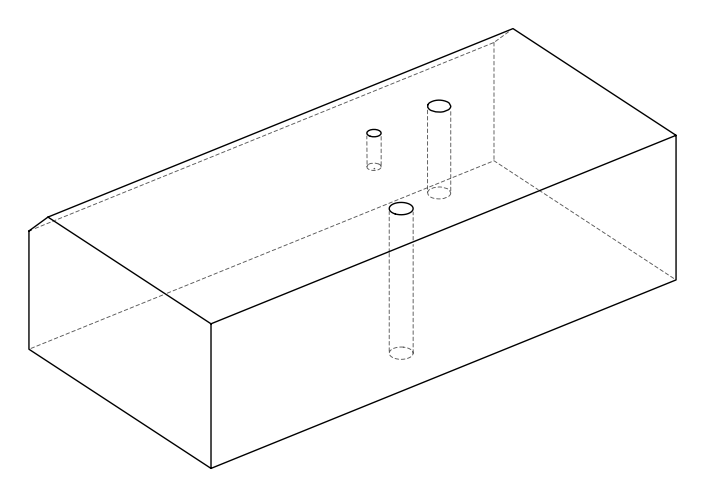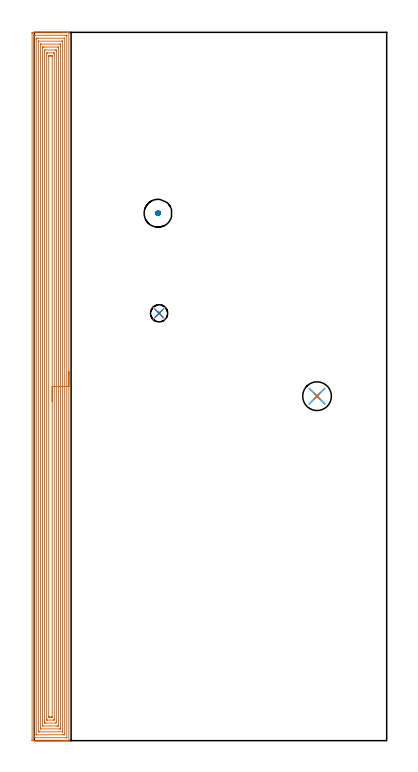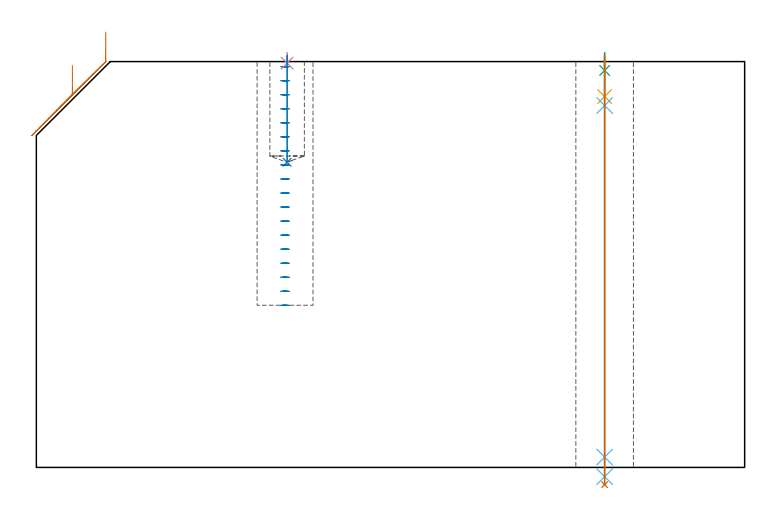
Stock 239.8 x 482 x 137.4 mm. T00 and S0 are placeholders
(PLAN: 8 operations, 6 tool changes, 37.7 min)
(1 AREA_MILL | FG_CHAMFER_SURFACE | UGT0205_001 | 35.13 min | 150621 mm3)
(2 MILL_BLIND_HOLE_FROM_SOLID_MATERIAL | STEP1POCKET | NXT0201_012 | Spiral | 1 min | 23127 mm3)
(3 SPOT_DRILL | STEP1HOLE | NXT0321_9005460120000 | 0.05 min | 180 mm3)
(4 SPOT_DRILL_1 | STEP1POCKET_1 | NXT0321_9005460120000 | 0.03 min | 5 mm3)
(5 DRILL_BLIND_HOLE_INTO_CENTER | STEP1HOLE | UGT0301_198 | 0.06 min | 391 mm3)
(6 GUN_DRILL_THROUGH_HOLE | STEP1HOLE | UGT0307_003 | 0.65 min | 4830 mm3)
(7 SPADE_DRILL_TO_ENLARGE_THROUGH_HOLE | STEP1HOLE | UGT0306_010 | 0.58 min | 35551 mm3)
(8 DRILL_BLIND_HOLE_INTO_CENTER_1 | STEP1POCKET_1 | NXT0301_088 | 0.15 min | 3495 mm3)
(TOOL UGT0205_001 | Chamfer Mill 20 x 3 x 45 deg. | D20 FL50 Z2)
(TOOL NXT0201_012 | ENDMILL 16mm [2P460-1600-NA 1630] | D16 FL38 Z6)
(TOOL NXT0321_9005460120000 | NC Spot Drill, 142deg, 12mm, Carbide, Uncoated | D12 PA142 FL30 Z2)
(TOOL UGT0301_198 | Twist Drill 7.9 mm | D7.9 PA118 FL73 Z2)
(TOOL UGT0307_003 | Gun Drill 7 mm | D7 PA130 FL24 Z1)
(TOOL UGT0306_010 | Spade Drill 19.5mm | D19.5 PA132 FL10 Z2)
(TOOL NXT0301_088 | Carbide Drill 11.7mm [860.1-1170-035A1-MM 2214] | D11.7 PA140 FL55 Z2)
(OP 1 AREA_MILL)
G17 G21 G94 G90
T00 M6
G54
G17 G0 G90 X23.5 Y251. S1061 M3
G43 Z147.4 H0
G94 G1 Y250.962 Z146.528 F250.
Y250.848 Z145.663
Y250.659 Z144.812
Y250.397 Z143.98
Y250.063 Z143.174
Y249.66 Z142.4
Y249.191 Z141.664
Y248.66 Z140.972
Y248.071 Z140.329
Y247.428 Z139.74
Y246.736 Z139.208
Y246. Z138.74
Y245.226 Z138.337
Y244.42 Z138.003
Y243.588 Z137.741
Y242.736 Z137.552
Y241.872 Z137.438
Y241. Z137.4
Y0.175
X23.497 Y0.01 Z137.388
X23.468 Y0.007 Z137.36
X23.088 Y0. Z136.987
X22.78 Z136.679
X22.086 Z135.981
X20.852 Z134.749
X20.312 Z134.207
X19.695 Z133.591
X-1.244 Y0.001 Z112.654
X-1.492 Y0.01 Z112.406
X-1.499 Y0.258 Z112.399
Y0.288
X-1.5 Y481.378 Z112.4
X-1.497 Y481.744 Z112.402
X-1.492 Y481.99 Z112.406
X-1.243 Y482. Z112.655
X19.695 Z133.591
X22.086 Z135.981
X22.78 Z136.679
X23.088 Z136.987
X23.468 Y481.993 Z137.36
X23.497 Y481.99 Z137.388
X23.5 Y481.825 Z137.4
Y241.
X22.086 Z135.986
X22.085 Y2.185 Z135.985
X22.084 Y2.074 Z135.984
X22.081 Y2.019 Z135.981
X22.08 Y2.013 Z135.98
X22.063 Y2.009 Z135.963
X22.01 Y2.005 Z135.91
X21.604 Y2. Z135.504
X0.319 Z114.219
X0.057 Y2.003 Z113.957
X-0.053 Y2.007 Z113.847
X-0.072 Y2.009 Z113.828
X-0.079 Y2.022 Z113.821
X-0.082 Y2.074 Z113.818
X-0.084 Y2.185 Z113.816
X-0.086 Y2.409 Z113.814
X-0.085 Y479.815 Z113.815
X-0.084 Y479.926 Z113.816
X-0.081 Y479.98 Z113.819
X-0.08 Y479.987 Z113.82
X-0.063 Y479.991 Z113.837
X-0.01 Y479.995 Z113.89
X0.396 Y479.999 Z114.296
X21.681 Y480. Z135.581
X21.943 Y479.997 Z135.843
X22.053 Y479.993 Z135.953
X22.072 Y479.991 Z135.972
X22.079 Y479.978 Z135.979
X22.082 Y479.926 Z135.982
X22.084 Y479.815 Z135.984
X22.086 Y479.591 Z135.986
Y241.
X20.672 Z134.572
X20.671 Y5.089 Z134.571
X20.67 Y4.728 Z134.57
X20.667 Y4.196 Z134.567
X20.665 Y4.024 Z134.565
X20.499 Y4.008 Z134.399
X20.312 Y4.004 Z134.212
X19.619 Y4. Z133.519
X19.425 Z133.325
X1.688 Y4.001 Z115.588
X1.494 Y4.005 Z115.394
X1.365 Y4.01 Z115.265
X1.334 Y4.015 Z115.234
X1.333 Y4.032 Z115.233
X1.33 Y4.075 Z115.23
X1.329 Y4.196 Z115.229
Y476.91
X1.33 Y477.271 Z115.23
X1.333 Y477.804 Z115.233
X1.335 Y477.976 Z115.235
X1.501 Y477.992 Z115.401
X1.688 Y477.996 Z115.588
X2.38 Y478. Z116.28
X2.575 Z116.475
X20.312 Y477.999 Z134.212
X20.506 Y477.995 Z134.406
X20.635 Y477.99 Z134.535
X20.666 Y477.985 Z134.566
X20.667 Y477.968 Z134.567
X20.669 Y477.925 Z134.569
X20.671 Y477.804 Z134.571
X20.672 Y241. Z134.572
X19.257 Z133.157
Y6.153
X19.256 Y6.049 Z133.156
X19.253 Y6.019 Z133.153
X19.251 Y6.011 Z133.151
X19.244 Y6.008 Z133.144
X19.191 Y6.004 Z133.091
X18.973 Y6.001 Z132.873
X3.462 Y6. Z117.362
X3.022 Y6.003 Z116.922
X2.81 Y6.007 Z116.71
X2.759 Y6.01 Z116.659
X2.749 Y6.018 Z116.649
X2.747 Y6.036 Z116.647
X2.745 Y6.103 Z116.645
X2.743 Y6.707 Z116.643
Y6.877
Y475.847
X2.744 Y475.951 Z116.644
X2.746 Y475.981 Z116.646
X2.749 Y475.989 Z116.649
X2.756 Y475.992 Z116.656
X2.809 Y475.996 Z116.709
X3.027 Y475.999 Z116.927
X18.538 Y476. Z132.438
X18.978 Y475.997 Z132.878
X19.19 Y475.993 Z133.09
X19.241 Y475.99 Z133.141
X19.251 Y475.982 Z133.151
X19.253 Y475.964 Z133.153
X19.255 Y475.897 Z133.155
X19.257 Y475.293 Z133.157
Y475.123
Y241.
X17.843 Z131.743
X17.842 Y8.278 Z131.742
X17.84 Y8.149 Z131.74
X17.836 Y8.048 Z131.736
X17.831 Y8.009 Z131.731
X17.816 Y8.007 Z131.716
X17.652 Y8.002 Z131.552
X17.423 Y8. Z131.323
X4.348 Y8.001 Z118.248
X4.254 Y8.002 Z118.154
X4.197 Y8.006 Z118.097
X4.17 Y8.009 Z118.07
X4.164 Y8.085 Z118.064
X4.159 Y8.471 Z118.059
X4.157 Y8.664 Z118.057
X4.158 Y473.722 Z118.058
X4.16 Y473.851 Z118.06
X4.164 Y473.952 Z118.064
X4.169 Y473.991 Z118.069
X4.184 Y473.993 Z118.084
X4.348 Y473.998 Z118.248
X4.577 Y474. Z118.477
X17.652 Y473.999 Z131.552
X17.746 Y473.998 Z131.646
X17.803 Y473.994 Z131.703
X17.83 Y473.991 Z131.73
X17.836 Y473.915 Z131.736
X17.841 Y473.529 Z131.741
X17.843 Y473.336 Z131.743
Y241.
X16.429 Z130.329
X16.428 Y10.451 Z130.328
X16.426 Y10.173 Z130.326
X16.423 Y10.036 Z130.323
X16.422 Y10.01 Z130.322
X16.389 Y10.006 Z130.289
X16.324 Y10.002 Z130.224
X15.878 Y10. Z129.778
X15.439 Z129.339
X6.122 Y10.001 Z120.022
X5.679 Y10.004 Z119.579
X5.589 Y10.01 Z119.489
X5.578 Y10.106 Z119.478
X5.575 Y10.451 Z119.475
X5.572 Y11.006 Z119.472
Y471.549
X5.574 Y471.826 Z119.474
X5.577 Y471.964 Z119.477
X5.578 Y471.99 Z119.478
X5.611 Y471.994 Z119.511
X5.676 Y471.998 Z119.576
X6.122 Y472. Z120.022
X6.561 Z120.461
X15.878 Y471.999 Z129.778
X16.321 Y471.996 Z130.221
X16.411 Y471.99 Z130.311
X16.422 Y471.894 Z130.322
X16.425 Y471.549 Z130.325
X16.428 Y470.994 Z130.328
X16.429 Y241. Z130.329
X15.015 Z128.915
Y13.132
X15.013 Y12.238 Z128.913
X15.012 Y12.217 Z128.912
X14.991 Y12.01 Z128.891
X14.339 Y12.001 Z128.239
X7.896 Y12. Z121.796
X7.242 Y12.003 Z121.142
X7.009 Y12.01 Z120.909
X6.988 Y12.238 Z120.888
X6.986 Y12.261 Z120.886
X6.985 Y13.156 Z120.885
Y14.025
Y468.868
X6.987 Y469.762 Z120.887
X6.988 Y469.783 Z120.888
X7.009 Y469.99 Z120.909
X7.661 Y469.999 Z121.561
X14.104 Y470. Z128.004
X14.758 Y469.997 Z128.658
X14.991 Y469.99 Z128.891
X15.012 Y469.762 Z128.912
X15.014 Y469.739 Z128.914
X15.015 Y468.868 Z128.915
Y241.
X13.6 Z127.5
Y14.919
X13.599 Y14.535 Z127.499
X13.593 Y14.025 Z127.493
X13.242 Y14.001 Z127.142
X13.217 Y14. Z127.117
X8.808 Z122.708
X8.783 Y14.001 Z122.683
X8.406 Y14.025 Z122.306
X8.402 Y14.409 Z122.302
X8.4 Y14.919 Z122.3
X8.399 Y15.305 Z122.299
X8.4 Y467.081 Z122.3
X8.401 Y467.465 Z122.301
X8.407 Y467.974 Z122.307
X8.758 Y467.999 Z122.658
X8.783 Y468. Z122.683
X13.192 Z127.092
X13.217 Y467.998 Z127.117
X13.593 Y467.974 Z127.493
X13.598 Y467.591 Z127.498
X13.6 Y467.081 Z127.5
Y466.695
Y241.
X12.186 Z126.086
Y16.332
X12.184 Y16.145 Z126.084
X12.181 Y16.052 Z126.081
X12.179 Y16.014 Z126.079
X12.137 Y16.008 Z126.037
X11.443 Y16.001 Z125.343
X11.257 Y16. Z125.157
X10.557 Z124.457
X10.369 Y16.001 Z124.269
X9.84 Y16.01 Z123.74
X9.82 Y16.017 Z123.72
X9.818 Y16.047 Z123.718
X9.816 Y16.119 Z123.716
X9.814 Y16.267 Z123.714
Y16.561
Y465.668
X9.816 Y465.855 Z123.716
X9.818 Y465.948 Z123.718
X9.82 Y465.986 Z123.72
X9.863 Y465.992 Z123.763
X10.557 Y465.999 Z124.457
X10.743 Y466. Z124.643
X11.443 Y465.999 Z125.343
X11.63 Z125.53
X12.16 Y465.99 Z126.06
X12.18 Y465.983 Z126.08
X12.182 Y465.953 Z126.082
X12.184 Y465.88 Z126.084
X12.186 Y465.733 Z126.086
Y465.439
Y241.
Y240.128 Z126.124
Y239.263 Z126.238
Y238.412 Z126.427
Y237.58 Z126.689
Y236.774 Z127.023
Y236. Z127.426
Y235.264 Z127.895
Y234.572 Z128.426
Y233.929 Z129.015
Y233.34 Z129.658
Y232.808 Z130.35
Y232.34 Z131.086
Y231.937 Z131.86
Y231.603 Z132.666
Y231.341 Z133.498
Y231.152 Z134.35
Y231.038 Z135.215
Y231. Z136.086
G0 Z147.4
M5
M2
(OP 2 MILL_BLIND_HOLE_FROM_SOLID_MATERIAL)
G17 G21 G94 G90
T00 M6
G54
G17 G0 G90 X84.2 Y358.9 S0 M3
G43 Z147.4 H1
Z135.65
G94 G3 X84.925 Y359.625 R0.725 F250.
X84.2 Y360.35 R0.725
X82.75 Y358.9 R1.45
X84.2 Y360.35 R-1.45
X83.475 Y359.625 R0.725
X84.2 Y358.9 R0.725
G0 Z130.9
G3 X84.925 Y359.625 R0.725
X84.2 Y360.35 R0.725
X82.75 Y358.9 R1.45
X84.2 Y360.35 R-1.45
X83.475 Y359.625 R0.725
X84.2 Y358.9 R0.725
G0 Z126.15
G3 X84.925 Y359.625 R0.725
X84.2 Y360.35 R0.725
X82.75 Y358.9 R1.45
X84.2 Y360.35 R-1.45
X83.475 Y359.625 R0.725
X84.2 Y358.9 R0.725
G0 Z121.4
G3 X84.925 Y359.625 R0.725
X84.2 Y360.35 R0.725
X82.75 Y358.9 R1.45
X84.2 Y360.35 R-1.45
X83.475 Y359.625 R0.725
X84.2 Y358.9 R0.725
G0 Z116.65
G3 X84.925 Y359.625 R0.725
X84.2 Y360.35 R0.725
X82.75 Y358.9 R1.45
X84.2 Y360.35 R-1.45
X83.475 Y359.625 R0.725
X84.2 Y358.9 R0.725
G0 Z111.9
G3 X84.925 Y359.625 R0.725
X84.2 Y360.35 R0.725
X82.75 Y358.9 R1.45
X84.2 Y360.35 R-1.45
X83.475 Y359.625 R0.725
X84.2 Y358.9 R0.725
G0 Z107.15
G3 X84.925 Y359.625 R0.725
X84.2 Y360.35 R0.725
X82.75 Y358.9 R1.45
X84.2 Y360.35 R-1.45
X83.475 Y359.625 R0.725
X84.2 Y358.9 R0.725
G0 Z102.4
G3 X84.925 Y359.625 R0.725
X84.2 Y360.35 R0.725
X82.75 Y358.9 R1.45
X84.2 Y360.35 R-1.45
X83.475 Y359.625 R0.725
X84.2 Y358.9 R0.725
G0 Z97.65
G3 X84.925 Y359.625 R0.725
X84.2 Y360.35 R0.725
X82.75 Y358.9 R1.45
X84.2 Y360.35 R-1.45
X83.475 Y359.625 R0.725
X84.2 Y358.9 R0.725
G0 Z92.9
G3 X84.925 Y359.625 R0.725
X84.2 Y360.35 R0.725
X82.75 Y358.9 R1.45
X84.2 Y360.35 R-1.45
X83.475 Y359.625 R0.725
X84.2 Y358.9 R0.725
G0 Z88.15
G3 X84.925 Y359.625 R0.725
X84.2 Y360.35 R0.725
X82.75 Y358.9 R1.45
X84.2 Y360.35 R-1.45
X83.475 Y359.625 R0.725
X84.2 Y358.9 R0.725
G0 Z83.4
G3 X84.925 Y359.625 R0.725
X84.2 Y360.35 R0.725
X82.75 Y358.9 R1.45
X84.2 Y360.35 R-1.45
X83.475 Y359.625 R0.725
X84.2 Y358.9 R0.725
G0 Z78.65
G3 X84.925 Y359.625 R0.725
X84.2 Y360.35 R0.725
X82.75 Y358.9 R1.45
X84.2 Y360.35 R-1.45
X83.475 Y359.625 R0.725
X84.2 Y358.9 R0.725
G0 Z73.9
G3 X84.925 Y359.625 R0.725
X84.2 Y360.35 R0.725
X82.75 Y358.9 R1.45
X84.2 Y360.35 R-1.45
X83.475 Y359.625 R0.725
X84.2 Y358.9 R0.725
G0 Z69.15
G3 X84.925 Y359.625 R0.725
X84.2 Y360.35 R0.725
X82.75 Y358.9 R1.45
X84.2 Y360.35 R-1.45
X83.475 Y359.625 R0.725
X84.2 Y358.9 R0.725
G0 Z64.4
G3 X84.925 Y359.625 R0.725
X84.2 Y360.35 R0.725
X82.75 Y358.9 R1.45
X84.2 Y360.35 R-1.45
X83.475 Y359.625 R0.725
X84.2 Y358.9 R0.725
G0 Z59.65
G3 X84.925 Y359.625 R0.725
X84.2 Y360.35 R0.725
X82.75 Y358.9 R1.45
X84.2 Y360.35 R-1.45
X83.475 Y359.625 R0.725
X84.2 Y358.9 R0.725
G0 Z54.9
G3 X84.925 Y359.625 R0.725
X84.2 Y360.35 R0.725
X82.75 Y358.9 R1.45
X84.2 Y360.35 R-1.45
X83.475 Y359.625 R0.725
X84.2 Y358.9 R0.725
G0 Z147.4
M5
M2
(OP 3 SPOT_DRILL)
G17 G21 G94 G90
T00 M6
G54
G17 G0 G90 X192.4 Y234.4 S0 M3
G43 Z147.4 H0
G94 G81 G98 Z134.4 F250. R140.4
G80
M5
M2
(OP 4 SPOT_DRILL_1)
G17 G21 G94 G90
T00 M6
G54
G17 G0 G90 X84.9 Y290.8 S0 M3
G43 Z147.4 H0
G94 G81 G98 Z136.896 F250. R140.4
G80
M5
M2
(OP 5 DRILL_BLIND_HOLE_INTO_CENTER)
G17 G21 G94 G90
T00 M6
G54
G17 G0 G90 X192.4 Y234.4 S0 M3
G43 Z147.4 H0
G94 G81 G98 Z125.55 F250. R139.4
G80
M5
M2
(OP 6 GUN_DRILL_THROUGH_HOLE)
G17 G21 G94 G90
T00 M6
G54
G17 G0 G90 X192.4 Y234.4 M8
G43 Z147.4 H0
Z137.943
S716 M3
G94 G1 Z122.521 F125. M26
G4 X.084
Z3.5 F250.
G4 X.084
Z-3.132 F125.
G4 X.084
M5
M9
G0 Z137.943
Z147.4
M2
(OP 7 SPADE_DRILL_TO_ENLARGE_THROUGH_HOLE)
G17 G21 G94 G90
T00 M6
G54
G17 G0 G90 X192.4 Y234.4 S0 M3
G43 Z147.4 H0
G94 G73 G98 Z-5.841 F250. Q17.905 R139.4
G80
M5
M2
(OP 8 DRILL_BLIND_HOLE_INTO_CENTER_1)
G17 G21 G94 G90
T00 M6
G54
G17 G0 G90 X84.9 Y290.8 S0 M3
G43 Z147.4 H1
G94 G81 G98 Z103.3 F250. R139.4
G80
M5
M2
